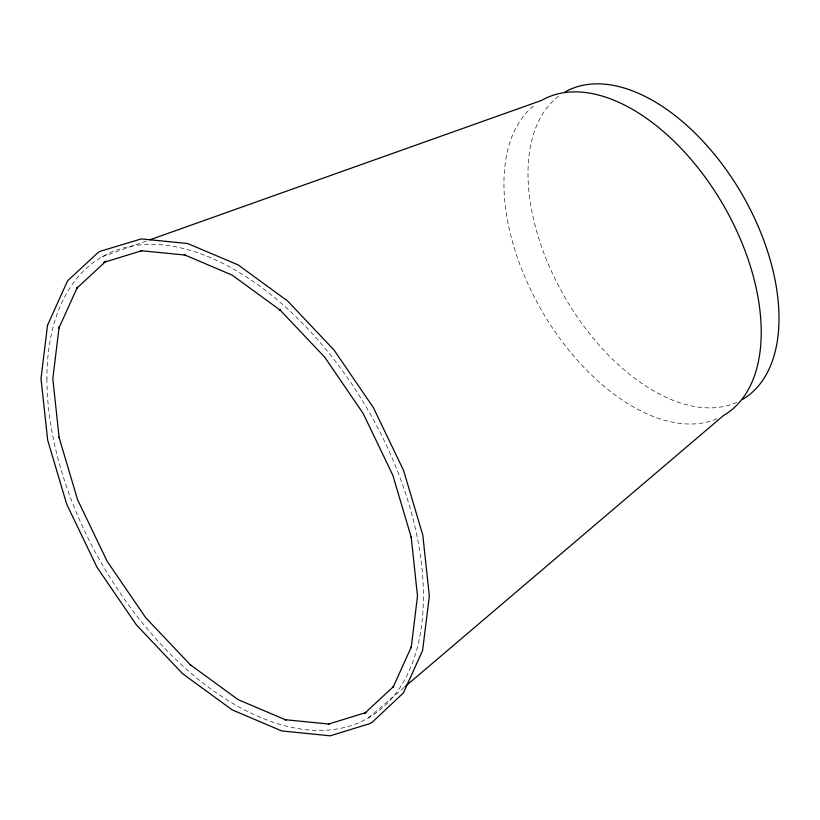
<?xml version="1.0" encoding="UTF-8"?>
<svg xmlns="http://www.w3.org/2000/svg" width="820" height="820" viewBox="0 0 820 820"><rect width="100%" height="100%" fill="white"/><g stroke="black" fill="none" stroke-linecap="round" stroke-linejoin="round"><path stroke-width="0.61" stroke-dasharray="4.1 3.07" d="M368.282 717.951L404.086 687.467M102.049 256.834L146.36 241.07M736.832 402.333A177.489 102.469 60 0 1 564.755 297.106A177.489 102.469 60 0 1 559.66 95.468M716.854 418.825A181.917 105.032 60 0 1 541.62 310.462A181.917 105.032 60 0 1 535.388 104.529M46.914 378.707A266.223 153.709 60 0 0 329.291 729.984A266.223 153.709 60 0 0 329.291 353.481A266.223 153.709 60 0 0 46.914 378.707"/><path stroke-width="1.23" d="M405.059 686.637L723.547 415.494A181.917 105.032 60 0 0 723.547 205.43A181.917 105.032 60 0 0 541.62 100.399L149.978 239.778M564.755 92.158A177.489 102.469 60 0 1 742.243 194.627A177.489 102.469 60 0 1 742.243 399.576M47.519 325.325L41 378.707L47.683 440.217L66.707 504.208L96.955 567.194L136.376 624.881L182.716 673.794L232.203 709.884L281.701 730.938L330.224 735.817L370.056 723.527L372.218 722.276L403.43 692.9L422.597 650.526L429.331 596.078L422.812 535.173L403.635 470.577L373.377 407.591L333.955 349.904L287.615 300.991L238.128 264.891L187.595 243.509L141.317 238.917L100.276 251.258L98.113 252.509L67.558 280.85L47.519 325.325M59.142 326.975L52.828 378.707L59.142 437.726L58.978 437.121L77.572 499.698L107.153 561.3L145.714 617.716L190.609 665.112L190.168 664.661L238.128 699.644L286.077 720.042L285.042 719.693L329.568 724.111L328.359 724.152L366.509 712.375L364.336 713.625L393.61 686.473L392.964 687.508L411.414 646.734L411.189 647.81L417.503 596.078L411.189 537.059L411.363 537.664L392.759 475.077L363.178 413.485L324.628 357.059L279.722 309.663L280.163 310.124L232.203 275.141L184.254 254.743L185.289 255.082L140.763 250.674L141.983 250.633L103.832 262.41L105.995 261.16L76.721 288.312L77.367 287.277L58.917 328.041L59.142 326.975"/></g></svg>
